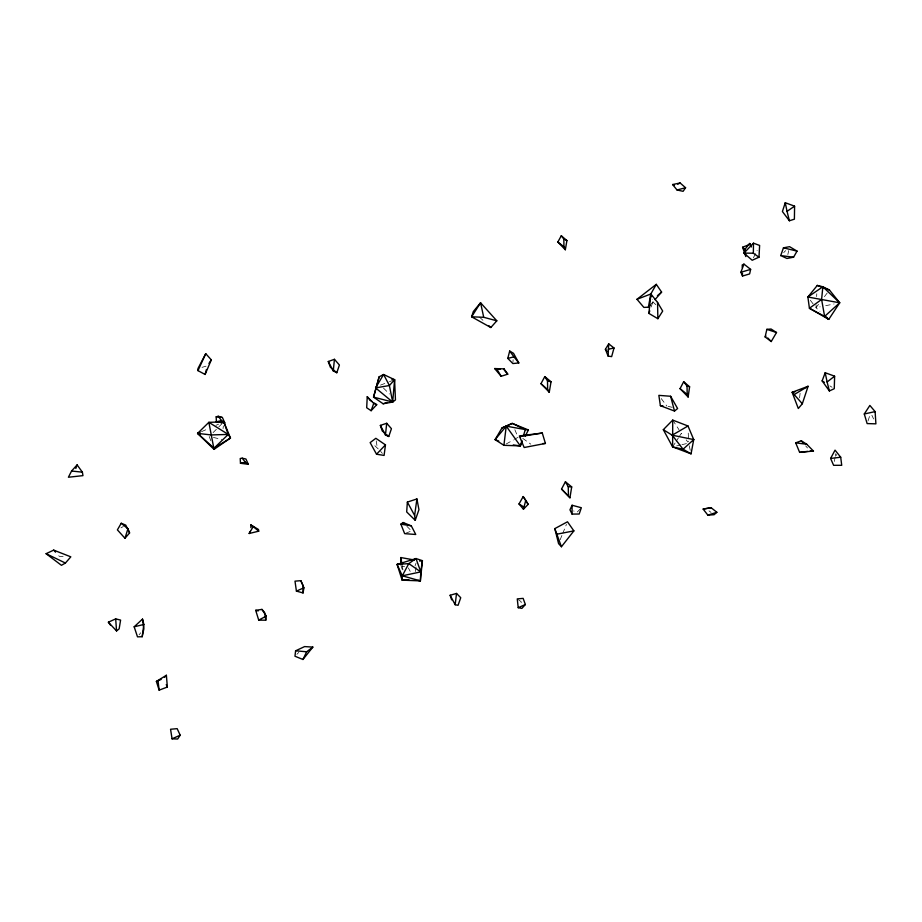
<?xml version="1.0" encoding="UTF-8"?>
<svg xmlns="http://www.w3.org/2000/svg" width="922" height="922" viewBox="0 0 922 922"><rect width="100%" height="100%" fill="white"/><g stroke="black" fill="none" stroke-linecap="round" stroke-linejoin="round"><path stroke-width="0.69" stroke-dasharray="4.61 3.46" d="M816.143 304.917L815.97 307.694L819.912 311.29M816.627 296.561L816.788 293.784M512.943 362.277L513.116 359.718M223.043 428.603L223.355 425.906M799.57 397.831L800.204 392.507M415.338 571.571L416.191 566.027M834.329 461.438L835.044 457.554M835.274 456.263L835.758 453.682L836.946 456.01M787.837 254.541L788.702 250.611M868.028 420.893L869.826 415.511M651.093 307.026L652.88 301.932L652.234 299.304M415.084 565.739L416.053 563.112M560.15 539.762L562.247 534.622M562.777 533.342L566.442 524.364M753.424 257.78L757.146 250.381M672.611 446.882L675.526 442.364M676.252 441.235L678.431 437.858M679.168 436.728L681.346 433.34L682.96 435.507M818.506 304.387L815.97 307.694L820.154 306.83M824.406 296.665L828.624 291.145M139.095 634.832L140.686 632.826M651.209 303.972L653.099 301.805M580.526 508.61L577.218 512.09L573.588 510.949M783.677 252.616L785.636 250.634M213.109 432.579L221.868 423.809M296.896 654.297L298.82 652.373M120.978 527.845L123.375 526.485M506.201 443.989L513.3 439.99M514.476 439.321L518.026 437.328M201.526 431.657L208.084 428.776M215.944 425.319L218.572 424.166M405.795 533.204L411.489 530.98L406.833 526.278M380.486 385.131L388.185 382.169M389.464 381.673L393.314 380.198M202.01 367.348L206.055 366.184M676.621 445.937L680.62 444.992M681.946 444.669L687.282 443.413M825.732 305.678L834.099 303.949M63.122 556.473L59.262 556.289L56.473 553.2M668.208 406.395L672.23 407.317M213.42 437.454L221.822 439.402M402.096 565.981L404.608 566.753M829.858 385.857L832.07 387.275M374.851 445.752L379.783 450.362M522.786 438.399L530.784 444.15M518.222 599.577L521.068 601.64L521.391 604.336M709.006 510.869L711.046 512.402M479.521 317.168L484.661 321.882M652.88 301.932L655.83 304.675M383.471 388.081L389.464 394.005M805.701 445.925L807.476 447.977M380.648 451.377L382.365 453.405M810.311 300.226L814.357 305.562M661.258 398.581L666.871 406.095M686.187 439.84L687.812 442.007M672.726 420.109L678.995 429.733M408.354 567.906L410.186 571.375M871.878 415.269L873.595 418.945M514.868 429.721L517.496 436.06M209.213 436.475L211.138 441.626M400.84 564.898L402.43 570.142M689.23 445.787L690.451 451.158M402.234 565.808L402.926 569.946M376.234 440.889L377.202 447.32M688.25 433.121L688.561 441.673"/><path stroke-width="1.38" d="M197.976 370.632L197.976 368.523L205.756 353.691L211.299 359.857L205.099 374.459L197.976 370.632L205.756 353.691M400.84 563.676L400.851 557.545L414.335 560M572.055 514.084L572.089 505.256L581.356 507.734L579.189 514.027L572.055 514.084L569.957 509.808L572.089 505.256M758.979 257.215L753.366 253.216L753.47 243.166L759.624 245.448L758.979 257.215L752.179 260.258L743.95 253.101L753.47 243.166M794.591 206.171L794.395 219.182L789.393 220.761L782.409 211.518L785.256 202.725L794.591 206.171L787.042 211.345L789.393 220.761M303.05 592.95L303.165 585.735L300.826 580.676L294.994 581.16L296.411 591.094L303.05 592.95L303.914 587.821L300.826 580.676M608.105 356.088L608.716 343.848L614.017 347.997L611.643 356.618L608.105 356.088L605.397 349.288L608.716 343.848M834.617 376.188L834.272 388.692L829.374 390.951L822.136 380.89L825.19 372.73L834.617 376.188L827.115 381.985L829.374 390.951M672.726 420.109L672.611 446.882L691.062 453.843L693.724 439.587L687.996 425.987L672.726 420.109L663.321 429.687L672.611 446.882L683.064 449.221L691.062 453.843M417.989 580.33L420.363 580.895L420.778 571.894L415.995 558.536L408.78 563.607L402.292 575.801L402.119 580.145L420.363 580.895L422.414 560.668L415.995 558.536L397.094 564.437L402.119 580.145L408.965 579.777M376.718 404.7L373.733 403.375L367.244 396.725L366.691 407.766L371.128 410.705L376.718 404.7L374.344 403.098M504 369.86L504.046 368.869L494.676 368.57L501.142 376.268L507.757 374.171L504.046 368.869M407.363 502.087L406.683 511.929L415.234 520.319L418.945 509.659L416.917 498.952L407.363 502.087L414.623 515.444L415.234 520.319M391.781 379.173L394.593 379.703L392.668 402.05L383.114 403.767L373.548 397.117L379.138 376.81L383.598 374.482L394.593 379.703L395.457 399.929L392.668 402.05L373.548 397.117L379.138 376.81M336.807 372.742L333.28 370.921L334.432 359.303L328.278 361.505L330.353 367.198L336.807 372.742L339.411 365.02L334.432 359.303M821.606 299.454L822.85 286.777L817.272 285.428L807.891 297.022L809.412 308.271L828.774 319.381L839.677 302.796L829.466 290.038L822.85 286.777L807.891 297.022L839.677 302.796L824.614 316.407L809.412 308.271L821.606 299.454L824.614 316.407L828.774 319.381L825.812 316.684M386.71 423.279L391.447 428.684L388.761 436.498L385.465 435L386.71 423.279L380.36 425.399L382.215 430.885L384.405 432.764M648.869 313.399L650.932 294.037L657.559 302.428L662.699 311.083L657.859 318.701L648.869 313.399L649.756 310.852M456.517 593.434L460.746 597.698L458.061 605.305L455.18 604.728L456.517 593.434L450.143 595.255L451.653 599.853M295.605 650.817L294.971 656.234L302.935 659.484L312.858 647.094L304.606 646.587L295.605 650.817L306.669 651.762L312.858 647.094M522.175 442.203L520.319 445.891L503.908 445.314L506.236 426.148L512.229 423.394L528.375 429.952L525.275 436.083M265.755 620.206L266.274 616.08L261.94 609.407L255.694 610.318L258.713 620.114L265.755 620.206L264.626 612.462L261.94 609.407M385.465 444.877L384.094 455.433L376.533 454.223L370.148 442.618L375.842 438.307L385.465 444.877L376.533 454.223M142.172 636.722L143.867 624.459L142.507 619.1L134.174 626.799L137.493 636.837L142.172 636.722L143.878 628.804L142.507 619.1M414.623 515.444L416.917 498.952M688.135 396.99L689.61 386.779L683.675 381.731L680.044 388.646L688.135 396.99L687.213 394.443L687.017 386.018L683.675 381.731M402.718 563.596L397.094 564.437L402.292 575.801L420.778 571.894L422.414 560.668L419.602 561.083M569.946 497.707L571.709 486.908L565.405 481.791L561.533 489.052L569.946 497.707L561.533 489.052M549.258 392.207L551.033 381.777L544.798 376.602L540.972 383.667L549.258 392.207L547.656 389.568L540.972 383.667M565.336 249.747L566.915 240.573L561.291 235.755L557.845 242.025L565.336 249.747L563.964 246.762L563.815 239.052L561.291 235.755M656.303 284.333L636.987 299.293L643.867 307.406L648.385 307.21L650.794 294.014L656.303 284.333L661.593 292.078L654.989 299.638M750.646 269.362L749.621 273.926L742.521 276.035L740.885 272.278L743.962 264.13L750.646 269.362L740.885 272.278M765.122 336.945L766.85 329.361L771.057 329.016L776.508 332.519L771.23 341.543L765.122 336.945L766.044 336.161M507.792 358.393L509.682 351.052L513.531 353.322L518.821 362.945L512.863 363.556L507.792 358.393L513.957 356.849L518.821 362.945M523.442 509.198L525.759 500.416L523.189 496.566L519.005 503.965L523.442 509.198L528.156 504.346L525.759 500.416M205.099 374.459L206.413 369.503M513.254 444.934L520.319 445.891L521.979 440.451M523.65 435.023L525.321 429.583L528.375 429.952M124.977 538.264L127.916 528.813L121.231 523.258L117.394 529.873L124.977 538.264L129.587 532.939L127.916 528.813M802.324 403.744L808.098 386.295L792.136 392.288L798.302 408.504L802.324 403.744L792.136 392.288L794.879 391.919M780.727 255.59L783.446 247.834L789.578 246.681L797.034 251.118L793.577 257.192L786.962 258.471L780.727 255.59L793.577 257.192M371.128 410.705L373.733 403.375M75.8 468.468L77.102 464.884L82.392 472.179L82.957 475.637L68.401 477.239L71.582 471.015L77.102 464.884M302.935 659.484L306.669 651.762M830.607 458.441L835.044 450.143L840.703 457.231L841.728 465.31L833.615 465.31L830.607 458.441L840.703 457.231M250.876 527.649L250.853 524.918L258.494 529.493L258.713 531.176L249.182 533.492L250.323 531.418M249.182 533.492L253.204 526.6L250.853 524.918M502.006 427.923L506.236 426.148L525.321 429.583L512.229 423.394L502.006 427.923L495.091 439.633L503.908 445.314M375.588 387.908L383.598 374.482L389.395 385.523L392.668 402.05L375.588 387.908L389.395 385.523L394.593 379.703M864.283 413.978L869.872 405.438L875.116 411.615L875.9 423.843L867.129 423.578L864.283 413.978L875.116 411.615M208.96 363.418L211.299 359.857M180.205 735.214L177.646 739.029L172.057 738.81L170.558 729.256L177.151 728.657L180.205 735.214L172.057 738.81M685.588 187.742L683.087 191.315L677.025 189.978L672.599 184.538L680.113 182.971L685.588 187.742L677.025 189.978M215.76 447.135L214.031 449.348L197.585 433.386L208.856 422.334L223.816 421.861L230.465 438.031L214.031 449.348L208.856 422.334L228.253 434.423L230.465 438.031L214.019 448.207L197.585 433.386L200.212 432.234M750.301 244.18L742.602 247.234L745.794 256.57L744.849 249.459L749.551 243.477L751.418 246.589M561.429 546.746L573.876 530.888L567.491 521.794L554.813 528.617L558.571 543.611L561.429 546.746L554.813 528.617M65.416 563.042L70.821 556.842L53.683 550.111L46.1 553.696L61.44 565.313L65.416 563.042L46.1 553.696M648.385 307.21L650.275 305.055M490.827 327.529L496.808 320.81L480.569 302.762L473.343 311.521L471.603 316.799L490.827 327.529L488.775 325.65M525.356 604.521L521.887 608.393L518.21 607.679L517.265 598.885L523.143 598.378L525.356 604.521L518.21 607.679M164.496 677.393L166.386 675.273L167.355 687.04L159.137 690.152L156.383 681.416L161.154 679.445M214.019 448.207L228.253 434.423L223.816 421.861L221.188 423.014M716.878 512.286L714.101 514.718L707.854 515.133L703.14 509.071L711.127 507.722L716.878 512.286L707.854 515.133M657.421 295.685L661.593 292.078M674.512 411.062L677.601 408.538L670.617 396.264L658.85 395.365L660.383 405.692L674.512 411.062L670.617 396.264M108.381 622.189L116.552 630.948L119.145 628.873L120.598 620.091L115.688 618.881L108.381 622.189L110.467 625.116M400.863 524.145L403.11 522.52L411.293 525.863L415.753 534.483L404.654 533.654L400.863 524.145L411.293 525.863M156.383 681.416L166.386 675.273M805.897 387.689L808.098 386.295L794.084 394.604M687.996 425.987L672.196 435.196L663.321 429.687M677.751 184.239L680.113 182.971M258.713 620.114L266.274 616.08M743.962 264.13L742.222 264.983L742.302 267.749M296.411 591.094L303.914 587.821M636.987 299.293L650.794 294.014M795.698 442.848L801.276 440.785L806.773 444.277L813.446 451.054L799.628 452.356L795.698 442.848L806.773 444.277M383.114 403.767L387.228 402.488M216.186 416.813L218.226 416.271L222.317 417.343L224.795 422.887L216.393 421.827L216.186 416.813L221.096 417.24M216.393 421.827L221.557 420.57L224.795 422.887M134.174 626.799L143.867 624.459M608.232 349.254L614.017 347.997M240.469 463.282L245.356 462.256L248.295 464.296L245.92 459.006L242.209 458.188L240.227 458.522L240.469 463.282L248.295 464.296M556.796 534.207L573.876 530.888M545.421 443.436L524.157 447.516L519.351 435.933L542.286 433.04L545.421 443.436L542.758 443.563M703.14 509.071L711.127 507.722M519.996 436.636L542.286 433.04M799.628 452.356L807.511 451.388M397.094 564.437L408.78 563.607L420.778 571.894M228.253 434.423L211.265 434.942L197.585 433.386L200.178 434.066M810.138 451.065L813.446 451.054M743.95 253.101L753.366 253.216M483.727 317.295L471.603 316.799L480.569 302.762L483.727 317.295L496.808 320.81M565.405 481.791L568.263 486.747L571.709 486.908M494.676 368.57L500.289 369.273M660.383 405.692L662.976 405.853M71.582 471.015L82.392 472.179M544.798 376.602L547.507 380.959L551.033 381.777M255.694 610.318L258.252 610.929M783.446 247.834L797.034 251.118M402.292 575.801L420.363 580.895M687.017 386.018L689.61 386.779M766.85 329.361L776.508 332.519M672.599 184.538L674.455 185.184M817.272 285.428L829.466 290.038M498.79 441.085L495.091 439.633L506.236 426.148L520.319 445.891M121.231 523.258L125.761 525.125L129.587 532.939M563.815 239.052L566.915 240.573M519.005 503.965L524.042 507.112M822.136 380.89L824.349 382.307M369.595 399.918L371.969 401.508M557.845 242.025L563.964 246.762M680.044 388.646L687.213 394.443M253.204 526.6L258.713 531.176M386.583 434.631L388.761 436.498M822.85 286.777L839.677 302.796M742.602 247.234L744.849 249.459M403.11 522.52L404.977 524.399M767.772 337.959L771.23 341.543M53.683 550.111L55.551 552.174M504.933 370.932L507.757 374.171M801.276 440.785L803.05 442.837M605.397 349.288L607.183 351.374M218.226 416.271L221.557 420.57M242.209 458.188L245.356 462.256M509.682 351.052L513.957 356.849M367.244 396.725L368.812 398.857M523.189 496.566L528.156 504.346M496.578 368.673L501.142 376.268M380.36 425.399L385.465 435M328.278 361.505L333.28 370.921M450.143 595.255L455.18 604.728M749.551 243.477L751.303 246.865M166.26 684.585L167.355 687.04M650.932 294.037L651.577 296.665M825.19 372.73L827.115 381.985M785.256 202.725L787.042 211.345M400.851 557.545L402.004 564.437M158.042 681.012L159.137 690.152M115.688 618.881L116.552 630.948M742.452 273.269L742.521 276.035M657.559 302.428L657.859 318.701M568.263 486.747L568.425 495.54M547.507 380.959L547.656 389.568M693.724 439.587L683.064 449.221L672.196 435.196L693.724 439.587"/></g></svg>
